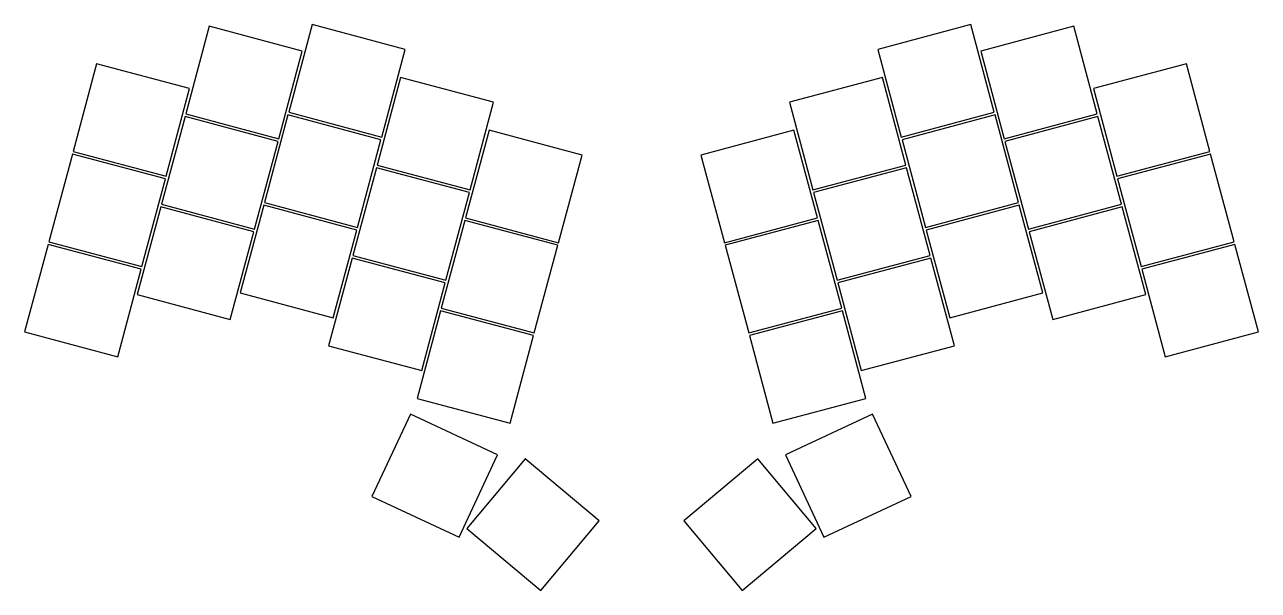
# Model space of a CAD drawing. Header units: millimetres. Extents: x -11 to 214, y -53 to 50.
import ezdxf

# ---------------------------------------------------------------- set-up
doc = ezdxf.new("R2010")
doc.units = ezdxf.units.MM

msp = doc.modelspace()

# ---------------------------------------------------------------- linework, layer by layer
for p, q in [((22.95, 49.91), (18.68, 33.97)), ((39.85, 45.38), (22.95, 49.91)), ((41.66, 50.18), (37.39, 34.24)), ((58.56, 45.65), (41.66, 50.18)), ((161.34, 50.18), (144.44, 45.65)), ((165.61, 34.24), (161.34, 50.18)), ((180.05, 49.91), (163.15, 45.38)), ((184.32, 33.97), (180.05, 49.91)), ((35.58, 29.44), (39.85, 45.38)), ((54.29, 29.71), (58.56, 45.65)), ((144.44, 45.65), (148.71, 29.71)), ((163.15, 45.38), (167.42, 29.44)), ((2.48, 43.08), (-1.79, 27.14)), ((19.39, 38.55), (2.48, 43.08)), ((200.52, 43.08), (183.61, 38.55)), ((204.79, 27.14), (200.52, 43.08)), ((57.72, 40.59), (53.45, 24.66)), ((74.63, 36.06), (57.72, 40.59)), ((145.28, 40.59), (128.37, 36.06)), ((149.55, 24.66), (145.28, 40.59)), ((15.12, 22.61), (19.39, 38.55)), ((183.61, 38.55), (187.88, 22.61)), ((70.36, 20.13), (74.63, 36.06)), ((128.37, 36.06), (132.64, 20.13)), ((18.68, 33.97), (35.58, 29.44)), ((37.26, 33.76), (32.99, 17.82)), ((54.16, 29.23), (37.26, 33.76)), ((37.39, 34.24), (54.29, 29.71)), ((148.71, 29.71), (165.61, 34.24)), ((165.74, 33.76), (148.84, 29.23)), ((170.01, 17.82), (165.74, 33.76)), ((167.42, 29.44), (184.32, 33.97)), ((18.55, 33.49), (14.28, 17.55)), ((35.45, 28.96), (18.55, 33.49)), ((184.45, 33.49), (167.55, 28.96)), ((188.72, 17.55), (184.45, 33.49)), ((49.89, 13.29), (54.16, 29.23)), ((73.79, 31.01), (69.52, 15.07)), ((90.69, 26.48), (73.79, 31.01)), ((129.21, 31.01), (112.31, 26.48)), ((133.48, 15.07), (129.21, 31.01)), ((148.84, 29.23), (153.11, 13.29)), ((-1.79, 27.14), (15.12, 22.61)), ((31.18, 13.02), (35.45, 28.96)), ((167.55, 28.96), (171.82, 13.02)), ((187.88, 22.61), (204.79, 27.14)), ((-1.92, 26.65), (-6.19, 10.72)), ((14.99, 22.12), (-1.92, 26.65)), ((86.42, 10.54), (90.69, 26.48)), ((112.31, 26.48), (116.58, 10.54)), ((204.92, 26.65), (188.01, 22.12)), ((209.19, 10.72), (204.92, 26.65)), ((53.32, 24.17), (49.05, 8.23)), ((70.23, 19.64), (53.32, 24.17)), ((53.45, 24.66), (70.36, 20.13)), ((132.64, 20.13), (149.55, 24.66)), ((149.68, 24.17), (132.77, 19.64)), ((153.95, 8.23), (149.68, 24.17)), ((10.72, 6.19), (14.99, 22.12)), ((188.01, 22.12), (192.28, 6.19)), ((65.96, 3.71), (70.23, 19.64)), ((132.77, 19.64), (137.04, 3.71)), ((14.15, 17.07), (9.88, 1.13)), ((31.05, 12.54), (14.15, 17.07)), ((14.28, 17.55), (31.18, 13.02)), ((32.86, 17.34), (28.59, 1.4)), ((49.76, 12.81), (32.86, 17.34)), ((32.99, 17.82), (49.89, 13.29)), ((153.11, 13.29), (170.01, 17.82)), ((170.14, 17.34), (153.24, 12.81)), ((174.41, 1.4), (170.14, 17.34)), ((171.82, 13.02), (188.72, 17.55)), ((188.85, 17.07), (171.95, 12.54)), ((193.12, 1.13), (188.85, 17.07)), ((69.39, 14.59), (65.12, -1.35)), ((86.29, 10.06), (69.39, 14.59)), ((69.52, 15.07), (86.42, 10.54)), ((116.58, 10.54), (133.48, 15.07)), ((133.61, 14.59), (116.71, 10.06)), ((137.88, -1.35), (133.61, 14.59)), ((26.78, -3.4), (31.05, 12.54)), ((45.49, -3.13), (49.76, 12.81)), ((153.24, 12.81), (157.51, -3.13)), ((171.95, 12.54), (176.22, -3.4)), ((-6.32, 10.23), (-10.59, -5.7)), ((10.59, 5.7), (-6.32, 10.23)), ((-6.19, 10.72), (10.72, 6.19)), ((82.02, -5.88), (86.29, 10.06)), ((116.71, 10.06), (120.98, -5.88)), ((192.28, 6.19), (209.19, 10.72)), ((209.32, 10.23), (192.41, 5.7)), ((213.59, -5.7), (209.32, 10.23)), ((48.92, 7.75), (44.65, -8.19)), ((65.83, 3.22), (48.92, 7.75)), ((49.05, 8.23), (65.96, 3.71)), ((137.04, 3.71), (153.95, 8.23)), ((154.08, 7.75), (137.17, 3.22)), ((158.35, -8.19), (154.08, 7.75)), ((6.32, -10.23), (10.59, 5.7)), ((192.41, 5.7), (196.68, -10.23)), ((61.56, -12.72), (65.83, 3.22)), ((137.17, 3.22), (141.44, -12.72)), ((9.88, 1.13), (26.78, -3.4)), ((28.59, 1.4), (45.49, -3.13)), ((157.51, -3.13), (174.41, 1.4)), ((176.22, -3.4), (193.12, 1.13)), ((64.99, -1.83), (60.72, -17.77)), ((81.89, -6.36), (64.99, -1.83)), ((65.12, -1.35), (82.02, -5.88)), ((120.98, -5.88), (137.88, -1.35)), ((138.01, -1.83), (121.11, -6.36)), ((142.28, -17.77), (138.01, -1.83)), ((-10.59, -5.7), (6.32, -10.23)), ((77.62, -22.3), (81.89, -6.36)), ((121.11, -6.36), (125.38, -22.3)), ((196.68, -10.23), (213.59, -5.7)), ((44.65, -8.19), (61.56, -12.72)), ((141.44, -12.72), (158.35, -8.19)), ((60.72, -17.77), (77.62, -22.3)), ((125.38, -22.3), (142.28, -17.77)), ((59.5, -20.66), (52.52, -35.61)), ((75.36, -28.05), (59.5, -20.66)), ((143.5, -20.66), (127.64, -28.05)), ((150.48, -35.61), (143.5, -20.66)), ((68.38, -43.01), (75.36, -28.05)), ((80.39, -28.78), (69.78, -41.42)), ((93.79, -40.03), (80.39, -28.78)), ((122.61, -28.78), (109.21, -40.03)), ((133.22, -41.42), (122.61, -28.78)), ((127.64, -28.05), (134.62, -43.01)), ((52.52, -35.61), (68.38, -43.01)), ((134.62, -43.01), (150.48, -35.61)), ((83.19, -52.67), (93.79, -40.03)), ((109.21, -40.03), (119.81, -52.67)), ((69.78, -41.42), (83.19, -52.67)), ((119.81, -52.67), (133.22, -41.42))]:
    msp.add_line(p, q)

doc.saveas('drawing.dxf')
